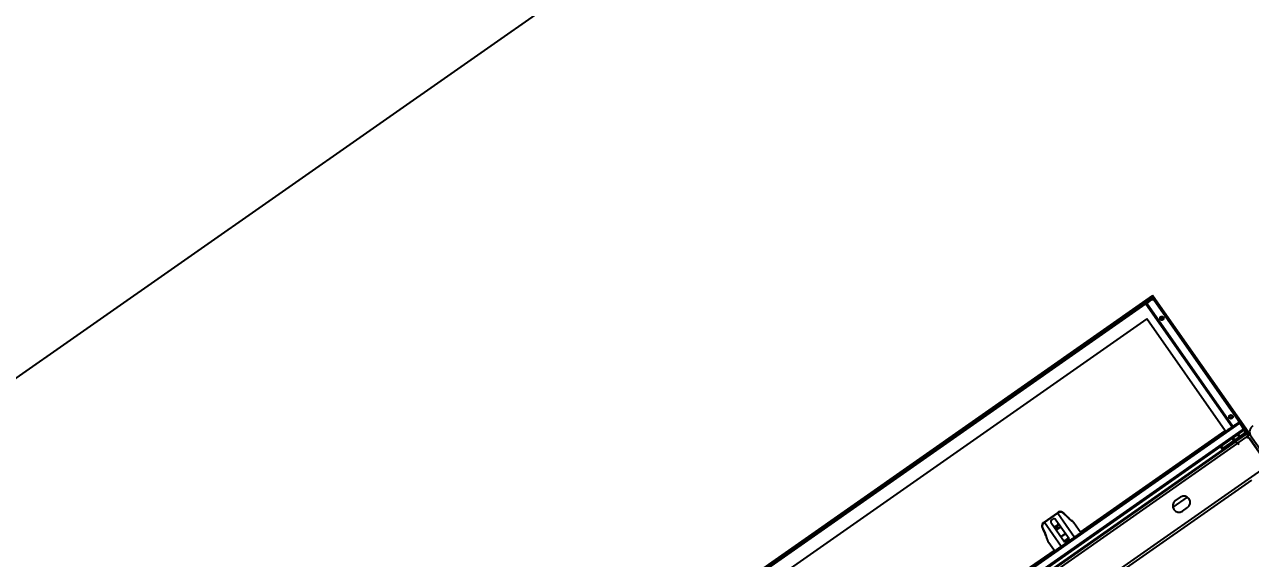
# Model space of a CAD drawing. Header units: millimetres. Extents: x 152904052 to 153933663, y 538271515 to 539240469.
# Drawn here: x 153450937 to 153452902, y 538570581 to 538571438 of the extents above; entities that cross this region are included whole.
import ezdxf
from ezdxf.enums import TextEntityAlignment as Align

# ---------------------------------------------------------------- set-up
doc = ezdxf.new("R2010")
doc.units = ezdxf.units.MM
doc.layers.add('POWR', color=5, linetype='Continuous')
doc.layers.add('TEXT', color=7, linetype='Continuous')
doc.styles.get("Standard").update_dxf_attribs({"font": 'Gulim.ttf'})

msp = doc.modelspace()

# ---------------------------------------------------------------- linework, layer by layer
at = {"layer": 'POWR', "color": 7}
for p, q in [((153452745.2, 538571002.8), (153451844.1, 538570371.8)), ((153452746.1, 538571001.4), (153452745.2, 538571002.8)), ((153452746.1, 538571001.4), (153451845.1, 538570370.5)), ((153452744.3, 538570998.5), (153451848.5, 538570371.2)), ((153451858.5, 538570377.7), (153452735, 538570991.4)), ((153451860.3, 538570377.4), (153452734.6, 538570989.6)), ((153452735.7, 538570990.4), (153452734.6, 538570989.6)), ((153452734.6, 538570989.6), (153452735.6, 538570990.4)), ((153452734.6, 538570989.6), (153452872.9, 538570792.2)), ((153452735.7, 538570990.4), (153452734.7, 538570989.7)), ((153452743, 538570997), (153452735, 538570991.5)), ((153452735, 538570991.4), (153452735, 538570991.5)), ((153452735.6, 538570990.4), (153452735, 538570991.4)), ((153452735.7, 538570990.4), (153452874, 538570792.9)), ((153452735.8, 538570990.4), (153452735.7, 538570990.4)), ((153452735.8, 538570990.4), (153452743.7, 538570996)), ((153452874, 538570793), (153452735.8, 538570990.4)), ((153452747.2, 538570996.3), (153452743, 538570997)), ((153452743.2, 538570999.3), (153452746.2, 538571001.4)), ((153452747.9, 538570995.3), (153452743.7, 538570996)), ((153452745.6, 538570996.6), (153452744.3, 538570998.5)), ((153452744.9, 538571000.4), (153452746.2, 538571001.4)), ((153452897, 538570783.1), (153452744.9, 538571000.4)), ((153452746.1, 538571001.4), (153452746.2, 538571001.4)), ((153452898.4, 538570784), (153452746.2, 538571001.4)), ((153452746.2, 538571001.4), (153452746.2, 538571001.4)), ((153452747.9, 538570995.3), (153452747.2, 538570996.3)), ((153452747.9, 538570995.3), (153452893.8, 538570786.8)), ((153452736, 538570965.5), (153451882.4, 538570367.9)), ((153452861.8, 538570785.8), (153452736, 538570965.5)), ((153451988.8, 538570170.4), (153452885, 538570797.9)), ((153451989.3, 538570173.4), (153452882, 538570798.4)), ((153452889, 538570787.4), (153451997.3, 538570163.1)), ((153452870.8, 538570790.7), (153452870.9, 538570790.6)), ((153452873.1, 538570792.3), (153452873.2, 538570792.2)), ((153452878, 538570795.7), (153452878, 538570795.6)), ((153452885, 538570797.9), (153452891.2, 538570789)), ((153452891.2, 538570789), (153452889, 538570787.4)), ((153452889, 538570787.4), (153452890.2, 538570785.8)), ((153452889.1, 538570787.5), (153452890.2, 538570785.8)), ((153452890.7, 538570786.2), (153452889.6, 538570787.8)), ((153452890.7, 538570786.2), (153452890.2, 538570785.8)), ((153452893.1, 538570782.6), (153452893.8, 538570786.8)), ((153452894.6, 538570785.8), (153452893.8, 538570786.8)), ((153452878.6, 538570768.7), (153451117.4, 538569535.5)), ((153452890.2, 538570785.8), (153451998.4, 538570161.4)), ((153452023.9, 538570171.7), (153452873.8, 538570766.8)), ((153452629.7, 538570623.3), (153452861.8, 538570785.8)), ((153452848.7, 538570775.2), (153452848.7, 538570775.1)), ((153452851, 538570776.8), (153452851, 538570776.7)), ((153452855.1, 538570779.7), (153452855.1, 538570779.6)), ((153452875.4, 538570770.3), (153452857.9, 538570758.1)), ((153452876.1, 538570769.2), (153452858.7, 538570757)), ((153452872.9, 538570773.7), (153452876, 538570769.3)), ((153452894.3, 538570781.2), (153452873.8, 538570766.8)), ((153452873.8, 538570766.8), (153452874.5, 538570765.8)), ((153452874.6, 538570774.9), (153452877.7, 538570770.4)), ((153452876, 538570769.3), (153452877.7, 538570770.4)), ((153452884, 538570776.3), (153452877, 538570771.4)), ((153452877.8, 538570770.4), (153452891.3, 538570779.8)), ((153452877.8, 538570770.4), (153452878.2, 538570769.9)), ((153452878.6, 538570768.7), (153452895.7, 538570780.7)), ((153452878.6, 538570768.7), (153452880.9, 538570765.4)), ((153452880.9, 538570765.4), (153452898, 538570777.4)), ((153452881.6, 538570779.8), (153452884, 538570776.3)), ((153452882.6, 538570780.5), (153452885.1, 538570777)), ((153452882.6, 538570766.4), (153452894.9, 538570775)), ((153452882.6, 538570766.4), (153452883.7, 538570764.9)), ((153452885.2, 538570777.1), (153452882.7, 538570780.6)), ((153452884, 538570776.3), (153452885.1, 538570777)), ((153452885.1, 538570777), (153452884, 538570776.3)), ((153452885.1, 538570777), (153452884.1, 538570776.3)), ((153452885.1, 538570777), (153452885.2, 538570777.1)), ((153452885.1, 538570777), (153452885.8, 538570776)), ((153452893.1, 538570782.6), (153452885.2, 538570777.1)), ((153452890.2, 538570785.8), (153452890.2, 538570785.8)), ((153452891.3, 538570779.8), (153452893.8, 538570781.6)), ((153452891.3, 538570779.8), (153452891.6, 538570779.3)), ((153452893.8, 538570781.6), (153452894.6, 538570785.8)), ((153452895.7, 538570782.2), (153452894.3, 538570784.3)), ((153452894.3, 538570781.2), (153452898.4, 538570784)), ((153452894.9, 538570780.2), (153452894.3, 538570781.2)), ((153452900.5, 538570774), (153452894.9, 538570775)), ((153452899, 538570783.1), (153452895.7, 538570780.7)), ((153452898, 538570777.4), (153452895.7, 538570780.7)), ((153452896.5, 538570781.1), (153452896.4, 538570781.2)), ((153452897.8, 538570782.1), (153452896.5, 538570781.1)), ((153452897.4, 538570781.7), (153452896.8, 538570781.3)), ((153452897.4, 538570781.7), (153452897.8, 538570782)), ((153452897.6, 538570781.4), (153452897.4, 538570781.7)), ((153452897.9, 538570781.9), (153452897.7, 538570782.1)), ((153452898.1, 538570777.4), (153452901.4, 538570779.7)), ((153452898.1, 538570777.4), (153452931.9, 538570729.2)), ((153452898.4, 538570784), (153452899, 538570783.1)), ((153452900.4, 538570781.2), (153452899, 538570783.1)), ((153452900, 538570780.9), (153452900.4, 538570781.2)), ((153452900.4, 538570781.2), (153452901.4, 538570779.7)), ((153452930.7, 538570730.9), (153452900.5, 538570774)), ((153452901.4, 538570779.7), (153452935.2, 538570731.5)), ((153452880.9, 538570765.4), (153451119.7, 538569532.2)), ((153452813.7, 538570750.7), (153452813.8, 538570750.6)), ((153452818.4, 538570754), (153452818.5, 538570753.9)), ((153452823.9, 538570757.9), (153452824, 538570757.8)), ((153452830, 538570762.1), (153452830.1, 538570762.1)), ((153452831.1, 538570762.9), (153452831.1, 538570762.8)), ((153452832.1, 538570763.6), (153452832.2, 538570763.5)), ((153452834.6, 538570765.4), (153452834.7, 538570765.3)), ((153452857.4, 538570755.4), (153452853.9, 538570760.4)), ((153452859, 538570756.5), (153452855.5, 538570761.5)), ((153452882.1, 538570763.7), (153452880.9, 538570765.4)), ((153452880.9, 538570765.4), (153452880.9, 538570765.4)), ((153452883.7, 538570764.9), (153452882.1, 538570763.7)), ((153452930.7, 538570730.9), (153451135.1, 538569473.6)), ((153452787.2, 538570732.2), (153452787.3, 538570732.1)), ((153452790.2, 538570734.3), (153452790.3, 538570734.2)), ((153452791, 538570734.8), (153452790.6, 538570734.5)), ((153452791.3, 538570735), (153452791.4, 538570734.9)), ((153452792.4, 538570735.8), (153452792.4, 538570735.7)), ((153452795.4, 538570737.9), (153452795.5, 538570737.8)), ((153452798.4, 538570740), (153452798.5, 538570739.9)), ((153452804, 538570743.9), (153452804.1, 538570743.9)), ((153452806.1, 538570745.4), (153452806.2, 538570745.3)), ((153452752.1, 538570707.6), (153452751.8, 538570707.4)), ((153452761.6, 538570714.3), (153452760.3, 538570713.4)), ((153452760.3, 538570713.4), (153452760.4, 538570713.3)), ((153452761.6, 538570714.3), (153452761.7, 538570714.2)), ((153452764.1, 538570716), (153452764.2, 538570715.9)), ((153452767.1, 538570718.1), (153452767.2, 538570718)), ((153452769, 538570719.4), (153452769, 538570719.3)), ((153452771.2, 538570721), (153452771.3, 538570720.9)), ((153452775.3, 538570723.8), (153452775.4, 538570723.8)), ((153452903.6, 538570706.9), (153452054.4, 538570112.3)), ((153452719.2, 538570684.5), (153452724, 538570687.9)), ((153452724.2, 538570688), (153452724.2, 538570687.9)), ((153452725.7, 538570689.1), (153452725.7, 538570689)), ((153452727.2, 538570690.1), (153452727.3, 538570690.1)), ((153452730.2, 538570692.3), (153452730.3, 538570692.2)), ((153452731.3, 538570693), (153452731.4, 538570692.9)), ((153452732.4, 538570693.8), (153452732.4, 538570693.7)), ((153452735.4, 538570695.9), (153452735.5, 538570695.8)), ((153452736.9, 538570696.9), (153452737, 538570696.9)), ((153452738.4, 538570698), (153452738.5, 538570697.9)), ((153452739.3, 538570698.6), (153452738.6, 538570698.1)), ((153452739.3, 538570698.6), (153452739.4, 538570698.5)), ((153452739.7, 538570698.9), (153452739.7, 538570698.8)), ((153452742.8, 538570701.1), (153452741.5, 538570700.2)), ((153452741.5, 538570700.2), (153452741.6, 538570700.1)), ((153452742.8, 538570701.1), (153452742.9, 538570701)), ((153452744.7, 538570702.4), (153452743, 538570701.2)), ((153452743, 538570701.2), (153452743.1, 538570701.1)), ((153452744.4, 538570702.2), (153452744.4, 538570702.1)), ((153452747.4, 538570704.3), (153452747.5, 538570704.2)), ((153452751.5, 538570707.2), (153452751.6, 538570707.1)), ((153452698.5, 538570670.1), (153452698.6, 538570670)), ((153452698.7, 538570670.2), (153452704.5, 538570674.2)), ((153452704.6, 538570674.3), (153452704.7, 538570674.2)), ((153452707.7, 538570676.5), (153452707.7, 538570676.4)), ((153452710.7, 538570678.6), (153452710.8, 538570678.5)), ((153452711.8, 538570679.3), (153452711.8, 538570679.2)), ((153452715.9, 538570682.2), (153452715.9, 538570682.1)), ((153452718.9, 538570684.3), (153452719, 538570684.2)), ((153452800.9, 538570679.5), (153452777.7, 538570663.2)), ((153452781.7, 538570673.4), (153452789.9, 538570679.2)), ((153452592.6, 538570654.4), (153452571.3, 538570639.5)), ((153452571.9, 538570638.7), (153452593.2, 538570653.6)), ((153452594.3, 538570655.6), (153452592.6, 538570654.4)), ((153452592.6, 538570654.4), (153452593.2, 538570653.6)), ((153452595.1, 538570654.9), (153452593.2, 538570653.6)), ((153452593.2, 538570653.6), (153452620.1, 538570615.2)), ((153452609.2, 538570646.9), (153452602.6, 538570653.3)), ((153452609.3, 538570647.1), (153452602.8, 538570653.7)), ((153452604.2, 538570652.4), (153452603.6, 538570652.9)), ((153452607.1, 538570649.7), (153452604.2, 538570652.4)), ((153452610.3, 538570646.4), (153452607.1, 538570649.7)), ((153452668.5, 538570649.1), (153452668.6, 538570649)), ((153452669.7, 538570649.9), (153452669.8, 538570649.8)), ((153452670.8, 538570650.6), (153452670.9, 538570650.6)), ((153452671.9, 538570651.4), (153452671.9, 538570651.3)), ((153452673.1, 538570652.2), (153452673.1, 538570652.2)), ((153452679.1, 538570656.5), (153452679.2, 538570656.4)), ((153452679.3, 538570656.6), (153452684.1, 538570660)), ((153452686.3, 538570661.5), (153452686.4, 538570661.4)), ((153452687.3, 538570662.2), (153452687.3, 538570662.1)), ((153452691.4, 538570665.1), (153452691.4, 538570665)), ((153452793.2, 538570657), (153452801.4, 538570662.8)), ((153452568.6, 538570629.7), (153452572.5, 538570621.3)), ((153452569, 538570629.7), (153452572.8, 538570621.4)), ((153452571.3, 538570639.5), (153452569.6, 538570638.3)), ((153452571.9, 538570638.7), (153452570.1, 538570637.4)), ((153452571.3, 538570639.5), (153452571.9, 538570638.7)), ((153452598.8, 538570600.2), (153452571.9, 538570638.7)), ((153452583.1, 538570637.6), (153452604.1, 538570607.5)), ((153452589.9, 538570632.1), (153452587.9, 538570630.6)), ((153452588.2, 538570630.2), (153452589.9, 538570631.4)), ((153452588.2, 538570630.3), (153452589.8, 538570631.4)), ((153452588.6, 538570629.7), (153452591.7, 538570631.8)), ((153452591.8, 538570631.3), (153452588.9, 538570629.3)), ((153452589.9, 538570631.4), (153452589.8, 538570631.4)), ((153452590, 538570632), (153452589.9, 538570632.1)), ((153452611.5, 538570612.7), (153452590.4, 538570642.7)), ((153452590.4, 538570627.1), (153452593.4, 538570629.1)), ((153452593.8, 538570628.9), (153452590.7, 538570626.7)), ((153452595.9, 538570634.9), (153452591.8, 538570632.1)), ((153452591.8, 538570632.1), (153452594, 538570629)), ((153452591.8, 538570631.3), (153452593.4, 538570629.1)), ((153452593.8, 538570628.9), (153452594, 538570629)), ((153452594, 538570629), (153452598.1, 538570631.8)), ((153452595.9, 538570634.9), (153452598.1, 538570631.8)), ((153452598.1, 538570631.8), (153452598.1, 538570631.8)), ((153452618, 538570639.5), (153452619.1, 538570638.4)), ((153452630.4, 538570622.3), (153452619.2, 538570638.2)), ((153452639.5, 538570628.7), (153452643.8, 538570631.7)), ((153452643.9, 538570631.8), (153452644, 538570631.7)), ((153452646.9, 538570633.9), (153452647, 538570633.9)), ((153452648.8, 538570635.2), (153452648.8, 538570635.1)), ((153452649.8, 538570636), (153452649.9, 538570635.9)), ((153452650.9, 538570636.7), (153452650.9, 538570636.6)), ((153452651, 538570636.8), (153452651.1, 538570636.7)), ((153452652.1, 538570637.5), (153452651.3, 538570637)), ((153452655.1, 538570639.7), (153452655.2, 538570639.6)), ((153452658.2, 538570641.8), (153452658.2, 538570641.7)), ((153452659.2, 538570642.5), (153452659.3, 538570642.5)), ((153452659.4, 538570642.7), (153452664.7, 538570646.4)), ((153452664.8, 538570646.5), (153452664.9, 538570646.4)), ((153452569.1, 538570628.5), (153452569.3, 538570628)), ((153452569.3, 538570628), (153452570.8, 538570624.3)), ((153452570.8, 538570624.3), (153452572.8, 538570620.1)), ((153452598.2, 538570616), (153452605.5, 538570621.1)), ((153452605.8, 538570620.8), (153452598.4, 538570615.6)), ((153452610.4, 538570614.2), (153452603, 538570609)), ((153452611.3, 538570613), (153452603.9, 538570607.8)), ((153452604.1, 538570607.5), (153452611.5, 538570612.7)), ((153452612.1, 538570609.6), (153452612.2, 538570609.5)), ((153452614.4, 538570611.2), (153452614.5, 538570611.1)), ((153452616.2, 538570612.4), (153452616.3, 538570612.4)), ((153452619.3, 538570614.6), (153452619.3, 538570614.5)), ((153452619.4, 538570614.7), (153452625, 538570618.6)), ((153452628.1, 538570620.8), (153452628.2, 538570620.7)), ((153452630, 538570622.1), (153452630.1, 538570622)), ((153452632.3, 538570623.7), (153452632.3, 538570623.6)), ((153452634.6, 538570625.3), (153452634.6, 538570625.2)), ((153452636.3, 538570626.5), (153452636.4, 538570626.4)), ((153452526.1, 538570550.8), (153452587.9, 538570594)), ((153452577.4, 538570609), (153452588.6, 538570593.1)), ((153452582.9, 538570589.1), (153452585, 538570590.5)), ((153452585.3, 538570590.8), (153452585.3, 538570590.7)), ((153452586.4, 538570591.5), (153452586.5, 538570591.5)), ((153452587.5, 538570592.3), (153452587.6, 538570592.2)), ((153452588.5, 538570593), (153452588.5, 538570592.9)), ((153452590.2, 538570594.2), (153452590.2, 538570594.1)), ((153452592.4, 538570595.8), (153452592.5, 538570595.7)), ((153452594.7, 538570597.4), (153452594.8, 538570597.3)), ((153452596.4, 538570598.6), (153452596.5, 538570598.5)), ((153452597.4, 538570599.2), (153452597.4, 538570599.1)), ((153452599.7, 538570600.9), (153452604.9, 538570604.5)), ((153452605, 538570604.6), (153452605.1, 538570604.5)), ((153452609.9, 538570608), (153452609.9, 538570607.9)), ((153452571.5, 538570581.1), (153452571.5, 538570581)), ((153452572.5, 538570581.8), (153452572.6, 538570581.8)), ((153452573.6, 538570582.6), (153452573.7, 538570582.5)), ((153452574.8, 538570583.4), (153452574.9, 538570583.4)), ((153452576.5, 538570584.6), (153452576.6, 538570584.5)), ((153452577.5, 538570585.3), (153452577.5, 538570585.2)), ((153452578.6, 538570586.1), (153452578.6, 538570586)), ((153452582.9, 538570589.1), (153452583, 538570589.1))]:
    msp.add_line(p, q, dxfattribs=at)
msp.add_lwpolyline([(153469780.4, 538584074.6), (153471663.2, 538581385.6), (153446937.2, 538564042.2), (153445040.3, 538566751.3), (153469780.4, 538584074.6)], dxfattribs=at)
at = {"layer": 'POWR', "color": 7, "flags": 128}
for points in [[(153452876, 538570769.3), (153452876.3, 538570769), (153452876.5, 538570768.8)], [(153452602.6, 538570653.3), (153452602.7, 538570653.4), (153452602.8, 538570653.6), (153452602.8, 538570653.7), (153452602.8, 538570653.7)], [(153452606.9, 538570649.6), (153452607, 538570649.7), (153452607.1, 538570649.7), (153452607.1, 538570649.7)], [(153452568.6, 538570629.7), (153452568.6, 538570629.7), (153452568.6, 538570629.7), (153452568.8, 538570629.7), (153452569, 538570629.7)], [(153452610.3, 538570646.4), (153452610.3, 538570646.5), (153452610.2, 538570646.4), (153452610.1, 538570646.4)], [(153452570.8, 538570624.3), (153452570.8, 538570624.3), (153452570.9, 538570624.4), (153452571, 538570624.5)], [(153452572.8, 538570620.1), (153452572.8, 538570620.2), (153452572.8, 538570620.2), (153452572.9, 538570620.3)]]:
    msp.add_lwpolyline(points, dxfattribs=at)
at = {"layer": 'POWR', "color": 7}
for centre, radius in [((153452760.2, 538570966.4), 3), ((153452760.2, 538570966.4), 2.1), ((153452870.9, 538570808.3), 3), ((153452870.9, 538570808.3), 2.1)]:
    msp.add_circle(centre, radius, dxfattribs=at)
for centre, radius, start, end in [((153452883.2, 538570796.7), 2.1, 35, 125), ((153452889.6, 538570787.8), 2, 305, 35), ((153452912.9, 538570784.2), 12, 125, 215), ((153452877.8, 538570770.5), 0.1, 215, 305), ((153452898, 538570777.3), 4.1, 35, 125), ((153452898.6, 538570780), 2.1, 35, 125), ((153452898, 538570777.3), 0.1, 35, 125), ((153452787.4, 538570665.2), 10, 125, 305), ((153452795.6, 538570671), 10, 305, 125), ((153452594.9, 538570654.8), 1, 108.7393, 125), ((153452593.7, 538570654.2), 1.54, 25.9671, 64.48), ((153452570.2, 538570637.5), 1, 125, 141.2293), ((153452571.2, 538570638.4), 1.54, 185.5199, 224.0329), ((153452586.7, 538570640.1), 4.5, 35, 215), ((153452649.1, 538570551.1), 101, 122.4464, 127.5536), ((153452595.8, 538570630.5), 6.04, 165.1115, 171.1507), ((153452595.8, 538570630.4), 6.04, 165.14, 171.1799), ((153452607.9, 538570623), 18.5, 150.6566, 151.4769), ((153452609, 538570647.1), 0.324, 307.8124, 0.518), ((153452572.6, 538570621.6), 0.323, 249.3924, 302.2319)]:
    msp.add_arc(centre, radius, start, end, dxfattribs=at)
for points in [[(153452734.6, 538570989.6), (153452734.6, 538570989.8), (153452734.6, 538570990.2), (153452734.6, 538570990.8), (153452734.7, 538570991.2), (153452734.9, 538570991.3), (153452735, 538570991.4)], [(153452882, 538570798.4), (153452882.2, 538570798.5), (153452882.5, 538570798.7), (153452883.2, 538570798.6), (153452884.1, 538570798.3), (153452884.7, 538570798), (153452885, 538570797.9)], [(153452885.8, 538570776), (153452885.7, 538570775.9), (153452885.5, 538570775.8), (153452885.1, 538570775.9), (153452884.6, 538570776.1), (153452884.2, 538570776.2), (153452884, 538570776.3)]]:
    msp.add_open_spline(points, degree=3, dxfattribs=at)
for points, knots in [([(153452743.2, 538570999.3), (153452743.3, 538570999.3), (153452743.4, 538570999.2), (153452743.7, 538570999), (153452744.1, 538570998.7), (153452744.3, 538570998.5), (153452744.3, 538570998.5)], [0, 0, 0, 0, 0.194994, 0.538536, 0.882077, 1, 1, 1, 1]), ([(153452744.3, 538570998.5), (153452744.5, 538570998.5), (153452744.9, 538570998.7), (153452745.4, 538570998.9), (153452745.7, 538570998.9), (153452745.9, 538570998.9), (153452746, 538570998.9), (153452746, 538570998.9)], [0, 0, 0, 0, 0.26101, 0.482061, 0.703095, 0.924129, 1, 1, 1, 1]), ([(153452868.3, 538570788.9), (153452867.8, 538570788.6), (153452866.7, 538570787.8), (153452865.2, 538570786.8), (153452864, 538570785.9), (153452863.8, 538570785.8), (153452863.7, 538570785.7)], [0, 0, 0, 0, 0.195271, 0.450521, 0.738591, 1, 1, 1, 1]), ([(153452870.8, 538570790.7), (153452870.4, 538570790.4), (153452869.5, 538570789.8), (153452868.8, 538570789.3), (153452868.6, 538570789.1), (153452868.6, 538570789.1), (153452868.6, 538570789.1)], [0, 0, 0, 0, 0.395312, 0.794296, 0.975528, 1, 1, 1, 1]), ([(153452873.1, 538570792.3), (153452873.1, 538570792.3), (153452873.1, 538570792.3), (153452873, 538570792.2), (153452872.8, 538570792.1), (153452872.5, 538570791.8), (153452872.1, 538570791.6), (153452871.7, 538570791.3), (153452871.3, 538570791), (153452871, 538570790.8), (153452870.8, 538570790.7)], [0, 0, 0, 0, 0.142267, 0.262446, 0.36816, 0.4692, 0.575829, 0.696408, 0.836596, 1, 1, 1, 1]), ([(153452878, 538570795.7), (153452878, 538570795.7), (153452877.9, 538570795.7), (153452877.5, 538570795.4), (153452876.8, 538570794.9), (153452875.9, 538570794.3), (153452874.8, 538570793.5), (153452873.9, 538570792.9), (153452873.5, 538570792.6), (153452873.4, 538570792.5)], [0, 0, 0, 0, 0.198163, 0.364733, 0.510871, 0.650835, 0.799277, 0.967754, 1, 1, 1, 1]), ([(153452838.2, 538570767.9), (153452838.2, 538570767.9), (153452838.1, 538570767.8), (153452837.7, 538570767.5), (153452837.1, 538570767.1), (153452836.1, 538570766.4), (153452835.3, 538570765.9), (153452834.9, 538570765.6)], [0, 0, 0, 0, 0.233353, 0.437861, 0.623014, 0.799953, 1, 1, 1, 1]), ([(153452846.6, 538570773.7), (153452846.4, 538570773.6), (153452845.4, 538570772.9), (153452844.5, 538570772.2), (153452843.8, 538570771.8), (153452843.9, 538570771.8), (153452843.9, 538570771.8)], [0, 0, 0, 0, 0.1409196, 0.5972503, 0.9173053, 1, 1, 1, 1]), ([(153452848.4, 538570775), (153452848.3, 538570774.9), (153452847.7, 538570774.5), (153452847.2, 538570774.2), (153452846.8, 538570773.9), (153452846.9, 538570773.9), (153452846.9, 538570774)], [0, 0, 0, 0, 0.125614, 0.598012, 0.928711, 1, 1, 1, 1]), ([(153452851, 538570776.8), (153452850.6, 538570776.6), (153452849.9, 538570776.1), (153452849.2, 538570775.6), (153452848.8, 538570775.3), (153452848.7, 538570775.2), (153452848.7, 538570775.2)], [0, 0, 0, 0, 0.2804326, 0.5725311, 0.7949866, 1, 1, 1, 1]), ([(153452853.2, 538570778.4), (153452853.2, 538570778.4), (153452853.2, 538570778.4), (153452853.1, 538570778.3), (153452852.9, 538570778.1), (153452852.5, 538570777.9), (153452852.1, 538570777.6), (153452851.5, 538570777.2), (153452851.2, 538570776.9), (153452851, 538570776.8)], [0, 0, 0, 0, 0.14279, 0.266012, 0.376154, 0.481211, 0.627493, 0.79667, 1, 1, 1, 1]), ([(153452855.1, 538570779.7), (153452855, 538570779.7), (153452855, 538570779.6), (153452854.8, 538570779.5), (153452854.4, 538570779.2), (153452854, 538570778.9), (153452853.6, 538570778.7), (153452853.5, 538570778.6)], [0, 0, 0, 0, 0.2642788, 0.4919678, 0.6953045, 0.8893466, 1, 1, 1, 1]), ([(153452858.1, 538570781.8), (153452858.1, 538570781.8), (153452858, 538570781.8), (153452857.6, 538570781.5), (153452856.9, 538570781), (153452856.2, 538570780.4), (153452855.6, 538570780), (153452855.3, 538570779.9)], [0, 0, 0, 0, 0.261269, 0.485741, 0.685909, 0.877091, 1, 1, 1, 1]), ([(153452808.7, 538570747.2), (153452808.2, 538570746.9), (153452807.2, 538570746.2), (153452806.3, 538570745.5), (153452806.2, 538570745.4), (153452806.1, 538570745.4)], [0, 0, 0, 0, 0.376407, 0.694585, 1, 1, 1, 1]), ([(153452813.7, 538570750.7), (153452813, 538570750.2), (153452811.6, 538570749.2), (153452810.1, 538570748.2), (153452809.2, 538570747.6), (153452809.1, 538570747.5), (153452809, 538570747.4)], [0, 0, 0, 0, 0.276587, 0.563675, 0.786644, 1, 1, 1, 1]), ([(153452818.4, 538570754), (153452818.4, 538570754), (153452818.3, 538570754), (153452817.7, 538570753.5), (153452816.8, 538570752.9), (153452815.8, 538570752.2), (153452814.8, 538570751.5), (153452814.1, 538570751), (153452813.7, 538570750.7)], [0, 0, 0, 0, 0.205878, 0.382776, 0.548451, 0.683566, 0.831821, 1, 1, 1, 1]), ([(153452827.2, 538570760.2), (153452827.2, 538570760.1), (153452826.5, 538570759.7), (153452825.5, 538570759), (153452824.2, 538570758.1), (153452824, 538570757.9), (153452823.9, 538570757.9)], [0, 0, 0, 0, 0.0193487, 0.3223637, 0.6710767, 1, 1, 1, 1]), ([(153452829.7, 538570761.9), (153452829.7, 538570761.9), (153452829.1, 538570761.5), (153452828.4, 538570761), (153452827.6, 538570760.5), (153452827.5, 538570760.4), (153452827.5, 538570760.4)], [0, 0, 0, 0, 0.0473708, 0.4293041, 0.7233775, 1, 1, 1, 1]), ([(153452831.1, 538570762.9), (153452830.9, 538570762.8), (153452830.6, 538570762.5), (153452830.3, 538570762.3), (153452830.1, 538570762.2), (153452830, 538570762.1), (153452830, 538570762.1)], [0, 0, 0, 0, 0.2778, 0.567517, 0.790602, 1, 1, 1, 1]), ([(153452832.1, 538570763.6), (153452832.1, 538570763.6), (153452832.1, 538570763.6), (153452832.1, 538570763.6), (153452832, 538570763.5), (153452831.8, 538570763.4), (153452831.6, 538570763.2), (153452831.3, 538570763.1), (153452831.2, 538570762.9), (153452831.1, 538570762.9)], [0, 0, 0, 0, 0.14249, 0.268012, 0.381964, 0.490735, 0.639072, 0.805077, 1, 1, 1, 1]), ([(153452834.6, 538570765.4), (153452834.6, 538570765.4), (153452834.6, 538570765.3), (153452834.4, 538570765.2), (153452834.1, 538570765), (153452833.6, 538570764.6), (153452833, 538570764.2), (153452832.5, 538570763.9), (153452832.3, 538570763.8)], [0, 0, 0, 0, 0.191942, 0.360705, 0.513772, 0.659957, 0.859685, 1, 1, 1, 1]), ([(153452786.9, 538570732), (153452786.5, 538570731.7), (153452785.5, 538570731), (153452784.4, 538570730.2), (153452784.3, 538570730.1), (153452784.2, 538570730)], [0, 0, 0, 0, 0.239742, 0.623865, 1, 1, 1, 1]), ([(153452790, 538570734.1), (153452789.8, 538570734), (153452789, 538570733.4), (153452788.2, 538570732.8), (153452787.4, 538570732.3), (153452787.3, 538570732.2), (153452787.2, 538570732.2)], [0, 0, 0, 0, 0.083821, 0.442782, 0.724634, 1, 1, 1, 1]), ([(153452791.3, 538570735), (153452791.1, 538570734.9), (153452790.8, 538570734.7), (153452790.5, 538570734.5), (153452790.3, 538570734.3), (153452790.3, 538570734.3), (153452790.2, 538570734.3)], [0, 0, 0, 0, 0.274541, 0.558919, 0.782286, 1, 1, 1, 1]), ([(153452792.4, 538570735.8), (153452792.3, 538570735.8), (153452792.3, 538570735.7), (153452792.2, 538570735.6), (153452792, 538570735.5), (153452791.7, 538570735.3), (153452791.4, 538570735.1), (153452791.3, 538570735)], [0, 0, 0, 0, 0.205056, 0.386573, 0.557737, 0.76489, 1, 1, 1, 1]), ([(153452795.4, 538570737.9), (153452795.4, 538570737.9), (153452795.3, 538570737.8), (153452794.8, 538570737.5), (153452793.9, 538570736.8), (153452793.1, 538570736.3), (153452792.7, 538570736), (153452792.6, 538570736)], [0, 0, 0, 0, 0.264183, 0.497383, 0.717279, 0.984135, 1, 1, 1, 1]), ([(153452798.4, 538570740), (153452798.4, 538570740), (153452798.3, 538570739.9), (153452797.3, 538570739.2), (153452796.4, 538570738.6), (153452795.7, 538570738.1), (153452795.7, 538570738.1)], [0, 0, 0, 0, 0.3575979, 0.6723745, 0.9692397, 1, 1, 1, 1]), ([(153452805.8, 538570745.2), (153452805.8, 538570745.2), (153452805.1, 538570744.7), (153452804.4, 538570744.2), (153452804.1, 538570744), (153452804, 538570743.9)], [0, 0, 0, 0, 0.037294, 0.528122, 1, 1, 1, 1]), ([(153452755.6, 538570710), (153452755.6, 538570710), (153452755.5, 538570710), (153452755, 538570709.6), (153452754.1, 538570709), (153452752.9, 538570708.2), (153452752, 538570707.5), (153452751.5, 538570707.2)], [0, 0, 0, 0, 0.201801, 0.387279, 0.564791, 0.774614, 1, 1, 1, 1]), ([(153452758.7, 538570712.2), (153452758.6, 538570712.1), (153452758.5, 538570712.1), (153452757.5, 538570711.4), (153452756.6, 538570710.7), (153452756, 538570710.3), (153452755.9, 538570710.2)], [0, 0, 0, 0, 0.34686, 0.664927, 0.969313, 1, 1, 1, 1]), ([(153452760.3, 538570713.4), (153452760.2, 538570713.2), (153452759.9, 538570713), (153452759.4, 538570712.7), (153452758.9, 538570712.3), (153452758.6, 538570712.1), (153452758.5, 538570712.1)], [0, 0, 0, 0, 0.278102, 0.558158, 0.778663, 1, 1, 1, 1]), ([(153452766.9, 538570717.9), (153452766.5, 538570717.6), (153452765.5, 538570716.9), (153452764.4, 538570716.2), (153452764.2, 538570716), (153452764.1, 538570716)], [0, 0, 0, 0, 0.236609, 0.618795, 1, 1, 1, 1]), ([(153452768.7, 538570719.2), (153452768.5, 538570719), (153452767.9, 538570718.6), (153452767.3, 538570718.2), (153452767.2, 538570718.1), (153452767.1, 538570718.1)], [0, 0, 0, 0, 0.213568, 0.607724, 1, 1, 1, 1]), ([(153452771.2, 538570721), (153452770.9, 538570720.7), (153452770.2, 538570720.2), (153452769.5, 538570719.8), (153452769.1, 538570719.4), (153452769, 538570719.4), (153452769, 538570719.4)], [0, 0, 0, 0, 0.274116, 0.555562, 0.778491, 1, 1, 1, 1]), ([(153452773.5, 538570722.6), (153452773.5, 538570722.6), (153452773.5, 538570722.5), (153452773.2, 538570722.3), (153452772.7, 538570722), (153452772, 538570721.5), (153452771.5, 538570721.2), (153452771.2, 538570721)], [0, 0, 0, 0, 0.203577, 0.387406, 0.562013, 0.770387, 1, 1, 1, 1]), ([(153452775.3, 538570723.8), (153452775.3, 538570723.8), (153452775.2, 538570723.8), (153452774.7, 538570723.4), (153452774.2, 538570723), (153452773.8, 538570722.8), (153452773.8, 538570722.8)], [0, 0, 0, 0, 0.355941, 0.676956, 0.981878, 1, 1, 1, 1]), ([(153452778.4, 538570726), (153452778.3, 538570725.9), (153452778.2, 538570725.9), (153452777.3, 538570725.2), (153452776.3, 538570724.5), (153452775.7, 538570724.1), (153452775.6, 538570724)], [0, 0, 0, 0, 0.35197, 0.6686, 0.969368, 1, 1, 1, 1]), ([(153452725.4, 538570688.9), (153452725.1, 538570688.7), (153452724.3, 538570688.1), (153452724.2, 538570688.1), (153452724.2, 538570688)], [0, 0, 0, 0, 0.389317, 1, 1, 1, 1]), ([(153452726.9, 538570689.9), (153452726.5, 538570689.7), (153452725.8, 538570689.2), (153452725.7, 538570689.1), (153452725.7, 538570689.1)], [0, 0, 0, 0, 0.463983, 1, 1, 1, 1]), ([(153452730, 538570692.1), (153452729.8, 538570692), (153452729.1, 538570691.4), (153452728.2, 538570690.8), (153452727.3, 538570690.2), (153452727.3, 538570690.2), (153452727.2, 538570690.1)], [0, 0, 0, 0, 0.083906, 0.432245, 0.711919, 1, 1, 1, 1]), ([(153452731.3, 538570693), (153452731.1, 538570692.9), (153452730.8, 538570692.7), (153452730.5, 538570692.4), (153452730.3, 538570692.3), (153452730.3, 538570692.3), (153452730.2, 538570692.3)], [0, 0, 0, 0, 0.274697, 0.55055, 0.772178, 1, 1, 1, 1]), ([(153452732.4, 538570693.8), (153452732.3, 538570693.7), (153452732.3, 538570693.7), (153452732, 538570693.5), (153452731.7, 538570693.3), (153452731.4, 538570693.1), (153452731.3, 538570693)], [0, 0, 0, 0, 0.29369, 0.565991, 0.777987, 1, 1, 1, 1]), ([(153452735.4, 538570695.9), (153452735.4, 538570695.9), (153452735.3, 538570695.8), (153452734.8, 538570695.4), (153452733.9, 538570694.8), (153452733.1, 538570694.3), (153452732.7, 538570694), (153452732.6, 538570694)], [0, 0, 0, 0, 0.2528436, 0.4893944, 0.7175748, 0.9852967, 1, 1, 1, 1]), ([(153452736.9, 538570696.9), (153452736.9, 538570696.9), (153452736.8, 538570696.8), (153452736.3, 538570696.5), (153452735.8, 538570696.2), (153452735.7, 538570696.1)], [0, 0, 0, 0, 0.460446, 0.890899, 1, 1, 1, 1]), ([(153452738.4, 538570698), (153452738.4, 538570698), (153452738.2, 538570697.9), (153452737.7, 538570697.5), (153452737.2, 538570697.2), (153452737.2, 538570697.1)], [0, 0, 0, 0, 0.512682, 0.99148, 1, 1, 1, 1]), ([(153452739.7, 538570698.9), (153452739.6, 538570698.8), (153452739.5, 538570698.7), (153452739.3, 538570698.6), (153452739.3, 538570698.6), (153452739.3, 538570698.6)], [0, 0, 0, 0, 0.2793225, 0.5592209, 1, 1, 1, 1]), ([(153452741.5, 538570700.2), (153452741.4, 538570700.1), (153452741.1, 538570699.9), (153452740.5, 538570699.5), (153452740, 538570699.1), (153452739.8, 538570699), (153452739.7, 538570698.9)], [0, 0, 0, 0, 0.2781024, 0.5581581, 0.7786632, 1, 1, 1, 1]), ([(153452747.1, 538570704.1), (153452746.8, 538570703.8), (153452745.7, 538570703.1), (153452744.7, 538570702.4), (153452744.5, 538570702.2), (153452744.4, 538570702.2)], [0, 0, 0, 0, 0.233804, 0.614092, 1, 1, 1, 1]), ([(153452751.5, 538570707.2), (153452750.9, 538570706.7), (153452749.7, 538570705.9), (153452748.4, 538570705), (153452747.6, 538570704.4), (153452747.5, 538570704.3), (153452747.4, 538570704.3)], [0, 0, 0, 0, 0.274466, 0.552901, 0.775045, 1, 1, 1, 1]), ([(153452696.4, 538570668.6), (153452696.4, 538570668.6), (153452696.3, 538570668.5), (153452695.8, 538570668.2), (153452695.8, 538570668.1)], [0, 0, 0, 0, 0.900928, 1, 1, 1, 1]), ([(153452698.5, 538570670.1), (153452698.4, 538570670), (153452698.3, 538570669.9), (153452697.6, 538570669.4), (153452696.9, 538570668.9), (153452696.7, 538570668.8)], [0, 0, 0, 0, 0.418774, 0.822133, 1, 1, 1, 1]), ([(153452707.4, 538570676.3), (153452707, 538570676), (153452706, 538570675.3), (153452704.9, 538570674.5), (153452704.7, 538570674.4), (153452704.6, 538570674.3)], [0, 0, 0, 0, 0.2287359, 0.6051431, 1, 1, 1, 1]), ([(153452710.4, 538570678.4), (153452710.3, 538570678.3), (153452709.5, 538570677.8), (153452708.6, 538570677.1), (153452707.8, 538570676.6), (153452707.7, 538570676.5), (153452707.7, 538570676.5)], [0, 0, 0, 0, 0.084425, 0.429681, 0.7083, 1, 1, 1, 1]), ([(153452711.8, 538570679.3), (153452711.6, 538570679.2), (153452711.3, 538570679), (153452710.9, 538570678.8), (153452710.7, 538570678.6), (153452710.7, 538570678.6), (153452710.7, 538570678.6)], [0, 0, 0, 0, 0.276042, 0.54912, 0.769614, 1, 1, 1, 1]), ([(153452712.8, 538570680.1), (153452712.8, 538570680), (153452712.8, 538570680), (153452712.5, 538570679.8), (153452712.1, 538570679.6), (153452711.9, 538570679.4), (153452711.8, 538570679.3)], [0, 0, 0, 0, 0.291578, 0.566821, 0.780385, 1, 1, 1, 1]), ([(153452715.9, 538570682.2), (153452715.8, 538570682.1), (153452715.6, 538570682), (153452714.5, 538570681.3), (153452713.6, 538570680.6), (153452713.1, 538570680.3), (153452713.1, 538570680.3)], [0, 0, 0, 0, 0.368412, 0.715641, 0.985435, 1, 1, 1, 1]), ([(153452718.9, 538570684.3), (153452718.8, 538570684.3), (153452718.7, 538570684.2), (153452717.7, 538570683.5), (153452716.9, 538570682.9), (153452716.2, 538570682.4), (153452716.1, 538570682.4)], [0, 0, 0, 0, 0.3375243, 0.657783, 0.9690212, 1, 1, 1, 1]), ([(153452602.8, 538570653.7), (153452602.2, 538570654.1), (153452601.1, 538570655.1), (153452599, 538570655.9), (153452596.8, 538570656.3), (153452595.3, 538570655.9), (153452594.6, 538570655.7)], [0, 0, 0, 0, 0.244116, 0.493697, 0.74711, 1, 1, 1, 1]), ([(153452594.6, 538570655.7), (153452594.6, 538570655.7), (153452594.6, 538570655.7), (153452594.7, 538570655.7), (153452594.7, 538570655.6), (153452594.8, 538570655.4), (153452594.9, 538570655.2), (153452595, 538570655), (153452595.1, 538570654.9)], [0, 0, 0, 0, 0.095788, 0.16741, 0.384387, 0.583702, 0.797244, 1, 1, 1, 1]), ([(153452602.6, 538570653.3), (153452602.1, 538570653.7), (153452601, 538570654.6), (153452599.1, 538570655.3), (153452597.1, 538570655.4), (153452595.7, 538570655.1), (153452595.1, 538570654.9)], [0, 0, 0, 0, 0.251041, 0.499952, 0.749046, 1, 1, 1, 1]), ([(153452668.2, 538570648.9), (153452668.2, 538570648.8), (153452667.8, 538570648.5), (153452667.8, 538570648.5), (153452667.8, 538570648.5)], [0, 0, 0, 0, 0.236347, 1, 1, 1, 1]), ([(153452669.5, 538570649.7), (153452669.3, 538570649.6), (153452669, 538570649.4), (153452668.6, 538570649.1), (153452668.6, 538570649.1), (153452668.5, 538570649.1)], [0, 0, 0, 0, 0.249912, 0.610843, 1, 1, 1, 1]), ([(153452670.8, 538570650.6), (153452670.7, 538570650.6), (153452670.5, 538570650.4), (153452670.2, 538570650.2), (153452670, 538570650.1), (153452669.8, 538570649.9), (153452669.8, 538570649.9), (153452669.7, 538570649.9)], [0, 0, 0, 0, 0.190165, 0.370551, 0.549345, 0.766286, 1, 1, 1, 1]), ([(153452671.9, 538570651.4), (153452671.8, 538570651.4), (153452671.8, 538570651.3), (153452671.5, 538570651.1), (153452671.2, 538570650.9), (153452670.9, 538570650.7), (153452670.8, 538570650.6)], [0, 0, 0, 0, 0.286939, 0.566737, 0.783446, 1, 1, 1, 1]), ([(153452673.1, 538570652.2), (153452673, 538570652.2), (153452672.9, 538570652.1), (153452672.5, 538570651.8), (153452672.2, 538570651.6), (153452672.1, 538570651.6)], [0, 0, 0, 0, 0.476481, 0.940872, 1, 1, 1, 1]), ([(153452676, 538570654.3), (153452675.9, 538570654.2), (153452675.7, 538570654.1), (153452674.7, 538570653.4), (153452673.7, 538570652.7), (153452673.4, 538570652.4)], [0, 0, 0, 0, 0.374024, 0.738018, 1, 1, 1, 1]), ([(153452679.1, 538570656.5), (153452679.1, 538570656.4), (153452678.9, 538570656.3), (153452678, 538570655.7), (153452677.1, 538570655), (153452676.3, 538570654.5), (153452676.2, 538570654.5)], [0, 0, 0, 0, 0.322741, 0.637677, 0.948107, 1, 1, 1, 1]), ([(153452686.1, 538570661.3), (153452685.8, 538570661.1), (153452685, 538570660.6), (153452684.4, 538570660.2), (153452684.3, 538570660.1), (153452684.2, 538570660.1)], [0, 0, 0, 0, 0.2711005, 0.6389832, 1, 1, 1, 1]), ([(153452687, 538570662), (153452686.9, 538570661.9), (153452686.4, 538570661.6), (153452686.4, 538570661.6), (153452686.3, 538570661.5)], [0, 0, 0, 0, 0.269927, 1, 1, 1, 1]), ([(153452691.4, 538570665.1), (153452690.8, 538570664.6), (153452689.6, 538570663.8), (153452688.2, 538570662.8), (153452687.4, 538570662.3), (153452687.3, 538570662.2), (153452687.3, 538570662.2)], [0, 0, 0, 0, 0.27835, 0.548508, 0.767344, 1, 1, 1, 1]), ([(153452695.5, 538570667.9), (153452695.4, 538570667.9), (153452695.2, 538570667.8), (153452694.2, 538570667), (153452692.8, 538570666.1), (153452691.9, 538570665.4), (153452691.4, 538570665.1)], [0, 0, 0, 0, 0.289382, 0.566747, 0.781866, 1, 1, 1, 1]), ([(153452569.4, 538570638.1), (153452569, 538570637.5), (153452568.2, 538570636.2), (153452567.7, 538570634), (153452567.8, 538570631.8), (153452568.3, 538570630.4), (153452568.6, 538570629.7)], [0, 0, 0, 0, 0.253049, 0.505786, 0.755206, 1, 1, 1, 1]), ([(153452570.1, 538570637.4), (153452569.7, 538570636.8), (153452568.9, 538570635.7), (153452568.3, 538570633.7), (153452568.3, 538570631.7), (153452568.8, 538570630.4), (153452569, 538570629.7)], [0, 0, 0, 0, 0.250258, 0.499045, 0.748633, 1, 1, 1, 1]), ([(153452570.1, 538570637.4), (153452570, 538570637.4), (153452569.8, 538570637.6), (153452569.6, 538570637.8), (153452569.5, 538570637.9), (153452569.4, 538570638), (153452569.4, 538570638.1), (153452569.4, 538570638.1), (153452569.4, 538570638.1)], [0, 0, 0, 0, 0.202775, 0.416337, 0.615691, 0.832668, 0.904295, 1, 1, 1, 1]), ([(153452591.7, 538570631.8), (153452591.7, 538570631.8), (153452591.7, 538570631.8), (153452591.7, 538570631.6), (153452591.7, 538570631.5), (153452591.8, 538570631.4), (153452591.8, 538570631.3)], [0, 0, 0, 0, 0.258878, 0.5197, 0.769477, 1, 1, 1, 1]), ([(153452593.4, 538570629.1), (153452593.4, 538570629.1), (153452593.5, 538570629), (153452593.6, 538570628.9), (153452593.7, 538570628.9), (153452593.8, 538570628.8), (153452593.8, 538570628.8), (153452593.8, 538570628.9)], [0, 0, 0, 0, 0.199084, 0.398243, 0.602154, 0.81712, 1, 1, 1, 1]), ([(153452619.2, 538570638.2), (153452618.7, 538570638.8), (153452617.6, 538570640.1), (153452615, 538570642.1), (153452612.1, 538570644.2), (153452610.1, 538570646), (153452609.2, 538570646.9)], [0, 0, 0, 0, 0.250334, 0.499658, 0.749382, 1, 1, 1, 1]), ([(153452618.2, 538570639.3), (153452618, 538570639.6), (153452617.2, 538570640.5), (153452615.1, 538570642.2), (153452612.2, 538570644.3), (153452610.3, 538570646.2), (153452609.3, 538570647.1)], [0, 0, 0, 0, 0.136925, 0.411253, 0.697854, 1, 1, 1, 1]), ([(153452646.7, 538570633.7), (153452646.3, 538570633.5), (153452645.2, 538570632.7), (153452644.1, 538570632), (153452644, 538570631.9), (153452643.9, 538570631.8)], [0, 0, 0, 0, 0.2229314, 0.5937136, 1, 1, 1, 1]), ([(153452648.5, 538570635), (153452648.3, 538570634.9), (153452647.7, 538570634.5), (153452647.1, 538570634), (153452647, 538570634), (153452646.9, 538570633.9)], [0, 0, 0, 0, 0.21141, 0.588016, 1, 1, 1, 1]), ([(153452649.8, 538570636), (153452649.7, 538570635.9), (153452649.5, 538570635.7), (153452649.2, 538570635.5), (153452649, 538570635.4), (153452648.8, 538570635.2), (153452648.8, 538570635.2), (153452648.8, 538570635.2)], [0, 0, 0, 0, 0.192797, 0.372769, 0.549614, 0.764802, 1, 1, 1, 1]), ([(153452650.9, 538570636.7), (153452650.9, 538570636.7), (153452650.8, 538570636.7), (153452650.5, 538570636.5), (153452650.2, 538570636.2), (153452649.9, 538570636), (153452649.8, 538570636)], [0, 0, 0, 0, 0.284527, 0.565941, 0.784106, 1, 1, 1, 1]), ([(153452655.1, 538570639.7), (153452655.1, 538570639.6), (153452654.9, 538570639.5), (153452653.8, 538570638.8), (153452652.5, 538570637.8), (153452651.5, 538570637.1), (153452651, 538570636.8)], [0, 0, 0, 0, 0.284722, 0.565801, 0.783864, 1, 1, 1, 1]), ([(153452658.2, 538570641.8), (153452658.1, 538570641.8), (153452658, 538570641.7), (153452657, 538570641), (153452656.1, 538570640.4), (153452655.5, 538570639.9), (153452655.4, 538570639.9)], [0, 0, 0, 0, 0.326255, 0.648557, 0.96833, 1, 1, 1, 1]), ([(153452659.2, 538570642.5), (153452659.2, 538570642.5), (153452659.1, 538570642.5), (153452658.6, 538570642.1), (153452658.5, 538570642)], [0, 0, 0, 0, 0.666638, 1, 1, 1, 1]), ([(153452667.5, 538570648.3), (153452667.1, 538570648.1), (153452666.1, 538570647.4), (153452665.1, 538570646.6), (153452664.9, 538570646.5), (153452664.8, 538570646.5)], [0, 0, 0, 0, 0.204877, 0.587016, 1, 1, 1, 1]), ([(153452572.5, 538570621.3), (153452573, 538570620.1), (153452574.1, 538570617.7), (153452575.2, 538570614.3), (153452576, 538570611.7), (153452576.6, 538570610.6), (153452576.8, 538570610.2)], [0, 0, 0, 0, 0.296401, 0.584906, 0.860456, 1, 1, 1, 1]), ([(153452572.8, 538570621.4), (153452573.3, 538570620.2), (153452574.3, 538570617.7), (153452575.3, 538570614.3), (153452576.2, 538570611.1), (153452577, 538570609.7), (153452577.4, 538570609)], [0, 0, 0, 0, 0.250492, 0.499894, 0.749533, 1, 1, 1, 1]), ([(153452612.1, 538570609.6), (153452611.9, 538570609.4), (153452611.5, 538570609.1), (153452610.9, 538570608.7), (153452610.3, 538570608.3), (153452609.9, 538570608), (153452609.9, 538570608), (153452609.9, 538570608)], [0, 0, 0, 0, 0.197776, 0.377561, 0.551236, 0.763085, 1, 1, 1, 1]), ([(153452614.4, 538570611.2), (153452614.4, 538570611.1), (153452614.3, 538570611.1), (153452613.7, 538570610.6), (153452613, 538570610.1), (153452612.4, 538570609.8), (153452612.1, 538570609.6)], [0, 0, 0, 0, 0.280617, 0.564085, 0.784519, 1, 1, 1, 1]), ([(153452616.2, 538570612.4), (153452616.1, 538570612.4), (153452616, 538570612.2), (153452615.3, 538570611.8), (153452614.7, 538570611.4), (153452614.7, 538570611.4)], [0, 0, 0, 0, 0.488031, 0.980841, 1, 1, 1, 1]), ([(153452619.3, 538570614.6), (153452619.2, 538570614.5), (153452619.1, 538570614.4), (153452618.1, 538570613.8), (153452617.2, 538570613.1), (153452616.6, 538570612.7), (153452616.5, 538570612.6)], [0, 0, 0, 0, 0.320732, 0.643848, 0.967889, 1, 1, 1, 1]), ([(153452627.8, 538570620.6), (153452627.6, 538570620.4), (153452626.8, 538570619.8), (153452625.8, 538570619.2), (153452625.1, 538570618.7), (153452625.1, 538570618.7), (153452625.1, 538570618.7)], [0, 0, 0, 0, 0.127386, 0.442572, 0.778727, 1, 1, 1, 1]), ([(153452629.7, 538570621.9), (153452629.5, 538570621.7), (153452628.9, 538570621.3), (153452628.2, 538570620.8), (153452628.2, 538570620.8), (153452628.1, 538570620.8)], [0, 0, 0, 0, 0.232742, 0.596915, 1, 1, 1, 1]), ([(153452632.3, 538570623.7), (153452632.1, 538570623.5), (153452631.6, 538570623.2), (153452631, 538570622.8), (153452630.5, 538570622.4), (153452630.1, 538570622.1), (153452630, 538570622.1), (153452630, 538570622.1)], [0, 0, 0, 0, 0.195186, 0.375029, 0.550308, 0.763878, 1, 1, 1, 1]), ([(153452634.6, 538570625.3), (153452634.5, 538570625.2), (153452634.4, 538570625.2), (153452633.8, 538570624.8), (153452633.1, 538570624.3), (153452632.6, 538570623.9), (153452632.3, 538570623.7)], [0, 0, 0, 0, 0.282673, 0.565113, 0.784379, 1, 1, 1, 1]), ([(153452633.3, 538570624.4), (153452633.2, 538570624.3), (153452633.1, 538570624.3), (153452632.7, 538570624), (153452632.4, 538570623.8), (153452632.3, 538570623.7)], [0, 0, 0, 0, 0.407525, 0.812587, 1, 1, 1, 1]), ([(153452636.3, 538570626.5), (153452636.2, 538570626.4), (153452636.1, 538570626.3), (153452635.3, 538570625.8), (153452634.8, 538570625.5)], [0, 0, 0, 0, 0.505805, 1, 1, 1, 1]), ([(153452639.3, 538570628.6), (153452639.3, 538570628.6), (153452639.2, 538570628.5), (153452638.2, 538570627.8), (153452637.3, 538570627.2), (153452636.7, 538570626.7), (153452636.6, 538570626.7)], [0, 0, 0, 0, 0.323387, 0.646124, 0.968107, 1, 1, 1, 1]), ([(153452586.1, 538570591.3), (153452586, 538570591.2), (153452585.3, 538570590.8), (153452585.3, 538570590.8), (153452585.3, 538570590.8)], [0, 0, 0, 0, 0.216364, 1, 1, 1, 1]), ([(153452587.2, 538570592.1), (153452587, 538570592), (153452586.5, 538570591.6), (153452586.4, 538570591.6), (153452586.4, 538570591.5)], [0, 0, 0, 0, 0.278107, 1, 1, 1, 1]), ([(153452588.2, 538570592.8), (153452588, 538570592.7), (153452587.6, 538570592.4), (153452587.5, 538570592.3), (153452587.5, 538570592.3)], [0, 0, 0, 0, 0.285051, 1, 1, 1, 1]), ([(153452589.9, 538570594), (153452589.7, 538570593.9), (153452589.2, 538570593.5), (153452588.6, 538570593.1), (153452588.5, 538570593), (153452588.5, 538570593)], [0, 0, 0, 0, 0.183834, 0.566866, 1, 1, 1, 1]), ([(153452592.4, 538570595.8), (153452592.2, 538570595.6), (153452591.8, 538570595.3), (153452591.2, 538570594.9), (153452590.6, 538570594.5), (153452590.2, 538570594.2), (153452590.2, 538570594.2), (153452590.2, 538570594.2)], [0, 0, 0, 0, 0.200326, 0.380186, 0.552394, 0.762539, 1, 1, 1, 1]), ([(153452594.7, 538570597.4), (153452594.7, 538570597.3), (153452594.6, 538570597.3), (153452594, 538570596.9), (153452593.3, 538570596.3), (153452592.7, 538570596), (153452592.4, 538570595.8)], [0, 0, 0, 0, 0.278741, 0.563046, 0.784518, 1, 1, 1, 1]), ([(153452596.4, 538570598.6), (153452596.3, 538570598.5), (153452596.2, 538570598.4), (153452595.4, 538570597.8), (153452595, 538570597.6)], [0, 0, 0, 0, 0.500808, 1, 1, 1, 1]), ([(153452597.4, 538570599.2), (153452597.3, 538570599.2), (153452597.3, 538570599.2), (153452596.8, 538570598.8), (153452596.7, 538570598.8)], [0, 0, 0, 0, 0.8657195, 1, 1, 1, 1]), ([(153452598.5, 538570600), (153452598.4, 538570600), (153452598.4, 538570599.9), (153452597.9, 538570599.6), (153452597.7, 538570599.4)], [0, 0, 0, 0, 0.5752, 1, 1, 1, 1]), ([(153452599.6, 538570600.8), (153452599.5, 538570600.7), (153452599.5, 538570600.7), (153452598.9, 538570600.3), (153452598.8, 538570600.2)], [0, 0, 0, 0, 0.6377227, 1, 1, 1, 1]), ([(153452607.7, 538570606.5), (153452607.4, 538570606.2), (153452606.3, 538570605.5), (153452605.2, 538570604.7), (153452605.1, 538570604.6), (153452605, 538570604.6)], [0, 0, 0, 0, 0.220418, 0.587952, 1, 1, 1, 1]), ([(153452609.6, 538570607.8), (153452609.4, 538570607.6), (153452608.8, 538570607.2), (153452608.2, 538570606.8), (153452608.1, 538570606.7), (153452608, 538570606.7)], [0, 0, 0, 0, 0.208809, 0.582111, 1, 1, 1, 1]), ([(153452572.5, 538570581.8), (153452572.4, 538570581.8), (153452572.2, 538570581.6), (153452572, 538570581.4), (153452571.7, 538570581.3), (153452571.5, 538570581.1), (153452571.5, 538570581.1), (153452571.5, 538570581.1)], [0, 0, 0, 0, 0.202461, 0.382409, 0.553418, 0.762152, 1, 1, 1, 1]), ([(153452573.6, 538570582.6), (153452573.6, 538570582.6), (153452573.5, 538570582.5), (153452573.3, 538570582.3), (153452572.9, 538570582.1), (153452572.7, 538570581.9), (153452572.5, 538570581.8)], [0, 0, 0, 0, 0.277096, 0.562127, 0.784508, 1, 1, 1, 1]), ([(153452574.8, 538570583.4), (153452574.8, 538570583.4), (153452574.7, 538570583.3), (153452574.3, 538570583), (153452573.9, 538570582.8), (153452573.9, 538570582.8)], [0, 0, 0, 0, 0.4628822, 0.9389635, 1, 1, 1, 1]), ([(153452576.5, 538570584.6), (153452576.4, 538570584.6), (153452576.3, 538570584.5), (153452575.5, 538570583.9), (153452575.1, 538570583.6)], [0, 0, 0, 0, 0.498681, 1, 1, 1, 1]), ([(153452577.5, 538570585.3), (153452577.4, 538570585.3), (153452577.4, 538570585.2), (153452576.9, 538570584.9), (153452576.8, 538570584.8)], [0, 0, 0, 0, 0.864861, 1, 1, 1, 1]), ([(153452578.6, 538570586.1), (153452578.5, 538570586), (153452578.5, 538570586), (153452578, 538570585.7), (153452577.8, 538570585.5)], [0, 0, 0, 0, 0.573497, 1, 1, 1, 1]), ([(153452579.7, 538570586.9), (153452579.6, 538570586.8), (153452579.6, 538570586.8), (153452579.1, 538570586.4), (153452578.9, 538570586.3)], [0, 0, 0, 0, 0.636046, 1, 1, 1, 1])]:
    msp.add_open_spline(points, degree=3, knots=knots, dxfattribs=at)

# ---------------------------------------------------------------- texts
at = {"layer": 'TEXT'}
msp.add_text('전기실#CD', height=4550, rotation=34.9999, dxfattribs=at).set_placement((153466474.5, 538561025.3), align=Align.CENTER)

doc.saveas('drawing.dxf')
